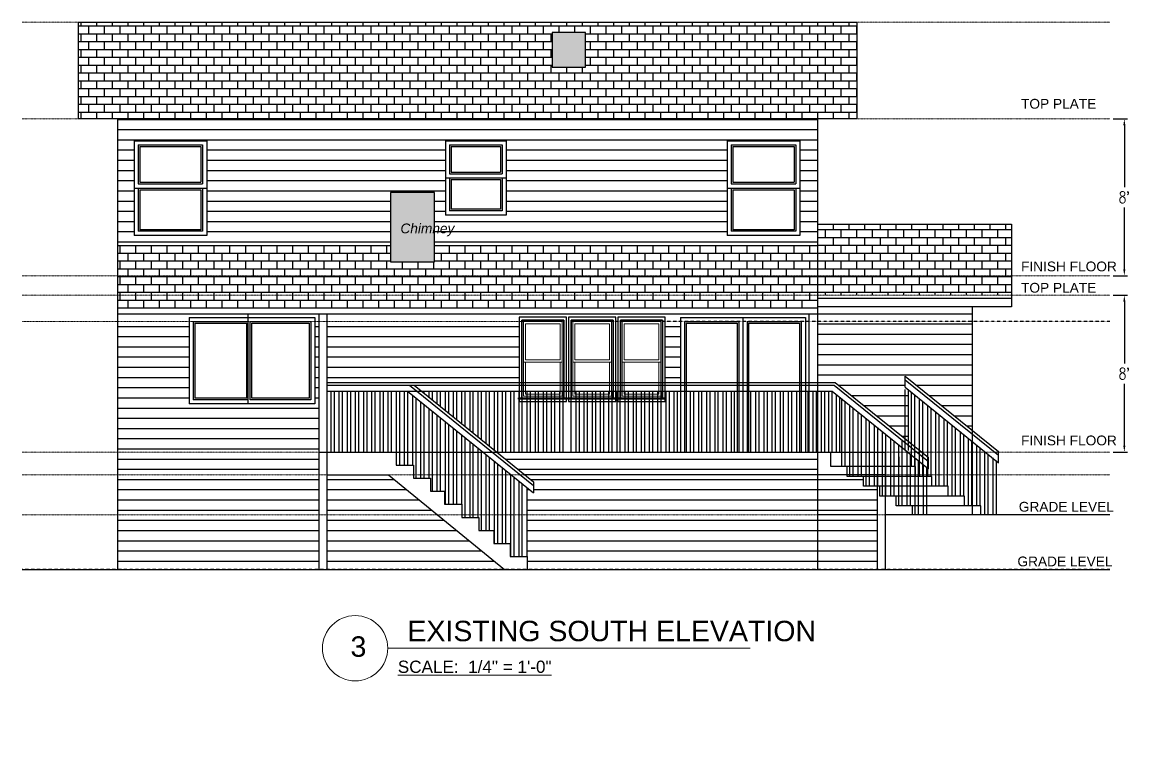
# Model space of a CAD drawing. Header units: inches. Extents: x 7651 to 43489, y -26 to 4346.
# Drawn here: x 7690 to 8369, y 421 to 868 of the extents above; entities that cross this region are included whole.
import ezdxf

# ---------------------------------------------------------------- set-up
doc = ezdxf.new("R2010")
doc.units = ezdxf.units.IN
doc.header["$LTSCALE"] = 0.5
doc.header["$MEASUREMENT"] = 0
doc.linetypes.add('BORDER2', pattern=[0.875, 0.25, -0.125, 0.25, -0.125, 0, -0.125])
doc.linetypes.add('Grid Line 1_2_', pattern=[0.875, 0.5, -0.125, 0.125, -0.125])
doc.layers.get('Defpoints').update_dxf_attribs({"color": 140})
doc.layers.add('A-GENM', color=13, linetype='Continuous', lineweight=9)
doc.layers.add('S-Text', color=3, linetype='Continuous', lineweight=0)
for name, color, linetype in [('PDF_I-WALL', 7, 'Continuous'), ('PDF_Layer1', 7, 'Continuous'), ('PDF_Layer2', 7, 'Continuous'), ('Title Block', 7, 'Continuous')]:
    doc.layers.add(name, color=color, linetype=linetype)
doc.styles.add('ARIAL', font='arial.ttf')
doc.styles.add('PDF Arial Italic', font='ariali.ttf')
doc.styles.get("Standard").update_dxf_attribs({"font": 'romans.shx', "width": 0.75})
doc.dimstyles.new('STANDARD$0', dxfattribs={"dimscale": 0, "dimtxt": 3, "dimasz": 4, "dimexe": 4, "dimexo": 4, "dimgap": 1, "dimtad": 1, "dimdec": 0, "dimzin": 1, "dimdsep": 46, "dimlunit": 4, "dimtxsty": 'Standard', "dimblk1": 'OBLIQUE', "dimblk2": 'OBLIQUE', "dimsah": 1, "dimcen": 0, "dimdle": 2, "dimclrd": 8, "dimclre": 8, "dimclrt": 256, "dimadec": 5, "dimazin": 0, "dimtfac": 1, "dimtdec": 0, "dimtix": 1, "dimtmove": 2, "dimatfit": 3, "dimldrblk": 'OBLIQUE', "dimfxl": 1, "dimtolj": 1, "dimtzin": 3, "dimarcsym": 0})
pattern_1 = [(0, (7.9403, -123.494), (0, 4.8), []), (90, (7.9403, -123.494), (-4.8, 4.8), [4.8, -4.8])]

# ---------------------------------------------------------------- blocks, each defined once
blk = doc.blocks.new('*D321')
at = {"layer": 'Defpoints', "color": 0, "transparency": 16777216}
for p in [(8356.48, 700.29), (8365.36, 700.29), (8356.48, 604.28)]:
    blk.add_point(p, dxfattribs=at)
at = {"layer": 'Title Block', "color": 3, "lineweight": -2, "transparency": 16777216}
for p, q in [((8358.48, 700.29), (8367.36, 700.29)), ((8365.36, 696.29), (8365.36, 658.45)), ((8365.36, 608.28), (8365.36, 646.12)), ((8358.48, 604.28), (8367.36, 604.28))]:
    blk.add_line(p, q, dxfattribs=at)
at = {"layer": 'Title Block', "color": 3, "transparency": 16777216}
for points in [[(8364.69, 696.29), (8366.02, 696.29), (8365.36, 700.29)], [(8364.69, 608.28), (8366.02, 608.28), (8365.36, 604.28)]]:
    blk.add_solid(points, dxfattribs=at)
at = {"layer": 'Title Block', "color": 3, "transparency": 16777216, "insert": (8365.36, 652.28), "char_height": 7, "attachment_point": 5}
blk.add_mtext("\\A1;8'", dxfattribs=at)
blk = doc.blocks.new('*D322')
at = {"layer": 'Defpoints', "color": 0, "transparency": 16777216}
for p in [(8356.48, 808.29), (8365.36, 808.29), (8356.48, 712.28)]:
    blk.add_point(p, dxfattribs=at)
at = {"layer": 'Title Block', "color": 3, "lineweight": -2, "transparency": 16777216}
for p, q in [((8358.48, 808.29), (8367.36, 808.29)), ((8365.36, 804.29), (8365.36, 766.45)), ((8365.36, 716.28), (8365.36, 754.12)), ((8358.48, 712.28), (8367.36, 712.28))]:
    blk.add_line(p, q, dxfattribs=at)
at = {"layer": 'Title Block', "color": 3, "transparency": 16777216}
for points in [[(8364.69, 804.29), (8366.02, 804.29), (8365.36, 808.29)], [(8364.69, 716.28), (8366.02, 716.28), (8365.36, 712.28)]]:
    blk.add_solid(points, dxfattribs=at)
at = {"layer": 'Title Block', "color": 3, "transparency": 16777216, "insert": (8365.36, 760.29), "char_height": 7, "attachment_point": 5}
blk.add_mtext("\\A1;8'", dxfattribs=at)

msp = doc.modelspace()

# ---------------------------------------------------------------- hatches: boundary and pattern name
h = msp.add_hatch()
h.set_pattern_fill('AR-B816', color=198, scale=0.6)
h.set_pattern_definition(pattern_1)
h.paths.add_polyline_path([(8201.58, 808.29), (8201.58, 867.55), (7724.77, 867.55), (7724.77, 808.29)])
h.paths.add_polyline_path([(8014.89, 840.04), (8014.89, 861.31), (8035.32, 861.31), (8035.32, 840.04)], flags=16)
h = msp.add_hatch()
h.set_pattern_fill('AR-B816C', color=247, scale=0.4)
h.paths.add_polyline_path([(7942.87, 763.26), (7915.77, 763.26), (7915.77, 720.81), (7942.87, 720.81)])
h.paths.add_polyline_path([(8035.32, 861.31), (8014.89, 861.31), (8014.89, 840.04), (8035.32, 840.04)])
h.paths.add_polyline_path([(7967.44, 333.09), (7947.16, 333.09), (7947.16, 321.89), (7967.44, 321.89)])
h.paths.add_polyline_path([(7919.67, 734.87), (7956.25, 734.87), (7956.25, 747.23), (7919.67, 747.23)], flags=9)
h = msp.add_hatch()
h.set_pattern_fill('ANSI31', scale=50, angle=135)
h.set_pattern_definition([(180, (-27507.525, -241.984), (-4e-16, -6.25), [])])
h.paths.add_polyline_path([(7803.26, 794.96), (7803.26, 736.98), (7758.76, 736.98), (7758.76, 794.96)], flags=16)
h.paths.add_polyline_path([(7800.75, 792.45), (7800.75, 739.49), (7761.27, 739.49), (7761.27, 792.45)], flags=0)
h.paths.add_polyline_path([(7799.75, 791.45), (7799.75, 740.48), (7762.27, 740.48), (7762.27, 791.45)], flags=0)
h.paths.add_polyline_path([(7986.79, 749.45), (7949.55, 749.45), (7949.55, 794.96), (7986.79, 794.96)], flags=16)
h.paths.add_polyline_path([(7984.28, 751.96), (7952.06, 751.96), (7952.06, 792.45), (7984.28, 792.45)], flags=0)
h.paths.add_polyline_path([(7983.28, 752.96), (7953.06, 752.96), (7953.06, 791.45), (7983.28, 791.45)], flags=0)
h.paths.add_polyline_path([(8166.6, 736.98), (8122.11, 736.98), (8122.11, 794.96), (8166.6, 794.96)], flags=16)
h.paths.add_polyline_path([(8164.09, 739.49), (8124.62, 739.49), (8124.62, 792.45), (8164.09, 792.45)], flags=0)
h.paths.add_polyline_path([(8163.09, 740.48), (8125.61, 740.48), (8125.61, 791.45), (8163.09, 791.45)], flags=0)
h.paths.add_polyline_path([(7915.77, 730.7), (7915.77, 763.26), (7942.87, 763.26), (7942.87, 730.7), (8177.38, 730.7), (8177.38, 808.29), (7748.54, 808.29), (7748.54, 730.7)])
h = msp.add_hatch()
h.set_pattern_fill('AR-B816', color=198, scale=0.6)
h.set_pattern_definition(pattern_1)
h.paths.add_polyline_path([(8177.38, 743.79), (8177.38, 712.28), (8296.2, 712.28), (8296.2, 743.79)])
h.paths.add_polyline_path([(8296.2, 700.29), (8296.2, 712.28), (8177.38, 712.28), (8177.38, 700.29)])
h = msp.add_hatch()
h.set_pattern_fill('AR-B816', color=198, scale=0.6)
h.set_pattern_definition(pattern_1)
h.paths.add_polyline_path([(8177.38, 700.29), (8177.38, 712.28), (7748.54, 712.28), (7748.54, 700.29)])
h.paths.add_polyline_path([(8177.38, 692.51), (8177.38, 700.29), (7748.54, 700.29), (7748.54, 692.51)])
h.paths.add_polyline_path([(7942.87, 730.7), (7942.87, 720.81), (7915.77, 720.81), (7915.77, 730.7), (7748.54, 730.7), (7748.54, 712.28), (8177.38, 712.28), (8177.38, 730.7)])
h = msp.add_hatch()
h.set_pattern_fill('ANSI31', scale=50, angle=135)
h.set_pattern_definition([(180, (7.9403, -123.494), (-4e-16, -6.25), [])])
h.paths.add_polyline_path([(8272.21, 684.28), (8177.38, 684.28), (8177.38, 646.91), (8188.23, 646.91), (8232.85, 610.92), (8232.85, 642.52), (8231.05, 643.97), (8231.05, 650.78), (8272.21, 617.58)])
h.paths.add_polyline_path([(8272.21, 693.28), (8177.38, 693.28), (8177.38, 684.28), (8272.21, 684.28)])
h = msp.add_hatch()
h.set_pattern_fill('ANSI31', scale=50, angle=135)
h.paths.add_polyline_path([(7871.95, 684.28), (7869.52, 684.28), (7869.52, 633.77), (7792.52, 633.77), (7792.52, 684.28), (7748.54, 684.28), (7748.54, 604.28), (7871.95, 604.28)])
h.paths.add_polyline_path([(7994.58, 684.28), (7876.95, 684.28), (7876.95, 646.91), (7994.58, 646.91)])
h.paths.add_polyline_path([(7871.95, 590.29), (7748.54, 590.29), (7748.54, 565.79), (7871.95, 565.79)])
h.paths.add_polyline_path([(7871.95, 604.28), (7748.54, 604.28), (7748.54, 590.29), (7871.95, 590.29)])
h.paths.add_polyline_path([(7914.73, 590.29), (7876.95, 590.29), (7876.95, 565.79), (7944.73, 565.79)])
h.paths.add_polyline_path([(7944.73, 565.79), (7876.95, 565.79), (7876.95, 532.29), (7985.75, 532.29)])
h.paths.add_polyline_path([(7871.95, 565.79), (7748.54, 565.79), (7748.54, 532.29), (7871.95, 532.29)])
h.paths.add_polyline_path([(8093.48, 684.28), (8084.19, 684.28), (8084.19, 646.91), (8093.48, 646.91)])
h = msp.add_hatch()
h.set_pattern_fill('ANSI31', scale=50, angle=135)
h.paths.add_polyline_path([(8177.38, 604.28), (7980.92, 604.28), (7998.27, 590.29), (8177.38, 590.29)])
h = msp.add_hatch()
h.set_pattern_fill('ANSI31', scale=50, angle=135)
h.paths.add_polyline_path([(7998.27, 590.29), (8003.47, 586.09), (8003.47, 579.28), (7999.36, 582.6), (7999.36, 565.79), (8177.38, 565.79), (8177.38, 590.29)])
h.paths.add_polyline_path([(8177.38, 532.29), (8177.38, 565.79), (7999.36, 565.79), (7999.36, 540.28), (7999.63, 540.28), (7999.63, 532.29)])
h = msp.add_hatch()
h.set_pattern_fill('ANSI31', scale=50, angle=135)
h.paths.add_polyline_path([(8213.9, 583.34), (8205.6, 583.34), (8205.6, 589.35), (8204.11, 589.35), (8195.58, 589.35), (8195.58, 590.29), (8177.38, 590.29), (8177.38, 565.79), (8213.9, 565.79)])
h.paths.add_polyline_path([(8213.9, 565.79), (8177.38, 565.79), (8177.38, 532.29), (8213.9, 532.29)])

# ---------------------------------------------------------------- linework, layer by layer
at = {"color": 2}
for p, q in [((7748.54, 808.29), (7748.54, 532.29)), ((8177.38, 808.29), (8177.38, 532.29)), ((7758.76, 794.96), (7803.26, 794.96)), ((7758.76, 794.96), (7758.76, 736.98)), ((7803.26, 794.96), (7803.26, 736.98)), ((7949.55, 794.96), (7986.79, 794.96)), ((7949.55, 794.96), (7949.55, 749.45)), ((7986.79, 794.96), (7986.79, 749.45)), ((8122.11, 794.96), (8166.6, 794.96)), ((8122.11, 794.96), (8122.11, 736.98)), ((8122.11, 794.96), (8166.6, 794.96)), ((8122.11, 794.96), (8122.11, 736.98)), ((8166.6, 794.96), (8166.6, 736.98)), ((8166.6, 794.96), (8166.6, 736.98)), ((7761.27, 792.45), (7800.75, 792.45)), ((7761.27, 792.45), (7761.27, 768.48)), ((7762.27, 791.45), (7799.75, 791.45)), ((7762.27, 791.45), (7762.27, 769.47)), ((7799.75, 791.45), (7799.75, 769.47)), ((7800.75, 792.45), (7800.75, 768.48)), ((7952.06, 792.45), (7984.28, 792.45)), ((7952.06, 792.45), (7952.06, 774.72)), ((7953.06, 791.45), (7983.28, 791.45)), ((7953.06, 791.45), (7953.06, 775.71)), ((7983.28, 791.45), (7983.28, 775.71)), ((7984.28, 792.45), (7984.28, 774.72)), ((8124.62, 792.45), (8164.09, 792.45)), ((8124.62, 792.45), (8164.09, 792.45)), ((8124.62, 792.45), (8124.62, 768.48)), ((8125.61, 791.45), (8163.09, 791.45)), ((8125.61, 791.45), (8163.09, 791.45)), ((8125.61, 791.45), (8125.61, 769.47)), ((8163.09, 791.45), (8163.09, 769.47)), ((8164.09, 792.45), (8164.09, 768.48)), ((7952.06, 774.72), (7984.28, 774.72)), ((7953.06, 775.71), (7983.28, 775.71)), ((7761.27, 768.48), (7800.75, 768.48)), ((7762.27, 769.47), (7799.75, 769.47)), ((7949.55, 772.21), (7986.79, 772.21)), ((7952.06, 772.21), (7952.06, 751.96)), ((7953.06, 771.21), (7983.28, 771.21)), ((7953.06, 771.21), (7953.06, 752.96)), ((7983.28, 771.21), (7983.28, 752.96)), ((7984.28, 772.21), (7984.28, 751.96)), ((8124.62, 768.48), (8164.09, 768.48)), ((8125.61, 769.47), (8163.09, 769.47)), ((7758.76, 765.97), (7803.26, 765.97)), ((7761.27, 765.97), (7761.27, 739.49)), ((7762.27, 764.97), (7762.27, 740.48)), ((7762.27, 764.97), (7799.75, 764.97)), ((7799.75, 764.97), (7799.75, 740.48)), ((7800.75, 765.97), (7800.75, 739.49)), ((8122.11, 765.97), (8166.6, 765.97)), ((8124.62, 765.97), (8124.62, 739.49)), ((8125.61, 764.97), (8125.61, 740.48)), ((8125.61, 764.97), (8163.09, 764.97)), ((8163.09, 764.97), (8163.09, 740.48)), ((8164.09, 765.97), (8164.09, 739.49)), ((7986.79, 749.45), (7949.55, 749.45)), ((7984.28, 751.96), (7952.06, 751.96)), ((7983.28, 752.96), (7953.06, 752.96)), ((7799.75, 740.48), (7762.27, 740.48)), ((8163.09, 740.48), (8125.61, 740.48)), ((8163.09, 740.48), (8125.61, 740.48)), ((8177.38, 743.79), (8296.2, 743.79)), ((8296.2, 743.79), (8296.2, 693.28)), ((7803.26, 736.98), (7758.76, 736.98)), ((7800.75, 739.49), (7761.27, 739.49)), ((8166.6, 736.98), (8122.11, 736.98)), ((8166.6, 736.98), (8122.11, 736.98)), ((8164.09, 739.49), (8124.62, 739.49)), ((8164.09, 739.49), (8124.62, 739.49)), ((7748.54, 730.7), (7915.77, 730.7)), ((7942.87, 730.7), (8177.38, 730.7)), ((8296.2, 698.29), (8177.38, 698.29)), ((8296.2, 693.28), (8177.38, 693.28)), ((8272.21, 693.28), (8272.21, 565.79)), ((7748.54, 692.51), (8177.38, 692.51)), ((7748.54, 689.01), (8177.38, 689.01)), ((7792.52, 686.76), (7869.52, 686.76)), ((7792.52, 686.76), (7792.52, 633.77)), ((7828.77, 633.77), (7828.77, 689.01)), ((7869.52, 686.76), (7869.52, 633.77)), ((7871.95, 689.01), (7871.95, 532.29)), ((7876.95, 689.01), (7876.95, 532.29)), ((8093.48, 686.79), (8093.48, 633.78)), ((8093.48, 686.79), (8131.72, 686.79)), ((8093.48, 686.79), (8093.48, 604.28)), ((8131.72, 686.79), (8131.72, 604.28)), ((8131.72, 686.79), (8169.97, 686.79)), ((8131.72, 686.79), (8131.72, 604.28)), ((8169.97, 686.79), (8169.97, 604.28)), ((8172.19, 689.01), (8172.19, 604.28)), ((7795.03, 684.25), (7828.77, 684.25)), ((7795.03, 684.25), (7795.03, 636.28)), ((7796.02, 683.25), (7827.77, 683.25)), ((7796.02, 683.25), (7796.02, 637.28)), ((7827.77, 684.25), (7827.77, 684.28)), ((7827.77, 637.28), (7827.77, 683.25)), ((7829.99, 636.28), (7829.99, 684.25)), ((7829.99, 684.25), (7867.01, 684.25)), ((7831.02, 684.25), (7831.02, 684.28)), ((7831.02, 683.25), (7866.01, 683.25)), ((7831.02, 637.28), (7831.02, 683.25)), ((7866.01, 683.25), (7866.01, 637.28)), ((7867.01, 684.25), (7867.01, 636.28)), ((8095.99, 684.28), (8129.21, 684.28)), ((8095.99, 684.28), (8095.99, 604.28)), ((8096.99, 683.28), (8128.22, 683.28)), ((8096.99, 683.28), (8096.99, 604.28)), ((8128.22, 683.28), (8128.22, 604.28)), ((8129.21, 684.28), (8129.21, 604.28)), ((8134.24, 684.28), (8167.46, 684.28)), ((8134.24, 684.28), (8134.24, 604.28)), ((8135.23, 683.28), (8166.46, 683.28)), ((8135.23, 683.28), (8135.23, 604.28)), ((8166.46, 683.28), (8166.46, 604.28)), ((8167.46, 684.28), (8167.46, 604.28)), ((7876.95, 646.91), (8188.23, 646.91)), ((7876.95, 645.15), (8187.6, 645.15)), ((7927.45, 645.15), (8003.47, 583.82)), ((7930.26, 645.15), (8003.47, 586.09)), ((8187.6, 645.15), (8245.3, 598.6)), ((8188.23, 646.91), (8245.3, 600.87)), ((8231.05, 650.78), (8288.34, 604.56)), ((8231.05, 643.97), (8231.05, 650.78)), ((8231.05, 648.51), (8288.34, 602.29)), ((7876.95, 641.62), (8186.35, 641.62)), ((7926.2, 641.62), (8003.47, 579.28)), ((8186.35, 641.62), (8245.3, 594.06)), ((8231.05, 643.97), (8288.34, 597.75)), ((7869.52, 633.77), (7792.52, 633.77)), ((7828.77, 636.28), (7795.03, 636.28)), ((7827.77, 637.28), (7796.02, 637.28)), ((7827.77, 636.27), (7827.77, 636.28)), ((7867.01, 636.28), (7829.99, 636.28)), ((7866.01, 637.28), (7831.02, 637.28)), ((7831.02, 636.27), (7831.02, 636.28)), ((8288.34, 597.75), (8288.34, 604.56)), ((7871.95, 604.28), (8218.91, 604.28)), ((7919.38, 604.28), (7919.38, 596.28)), ((8185.57, 601.36), (8185.57, 604.28)), ((8185.57, 595.35), (8185.57, 601.36)), ((8218.91, 604.28), (8218.91, 595.77)), ((8218.91, 604.28), (8218.91, 532.29)), ((8227.4, 595.35), (8227.4, 601.36)), ((8245.3, 594.06), (8245.3, 600.87)), ((7919.38, 596.28), (7929.87, 596.28)), ((7929.87, 596.28), (7929.87, 588.28)), ((8195.58, 595.35), (8185.57, 595.35)), ((8237.42, 595.35), (8194.11, 595.35)), ((8195.58, 589.35), (8195.58, 595.35)), ((8237.42, 595.35), (8227.4, 595.35)), ((8237.42, 589.35), (8237.42, 595.35)), ((7876.95, 590.29), (7914.73, 590.29)), ((7914.73, 590.29), (7985.75, 532.29)), ((7929.87, 588.28), (7940.36, 588.28)), ((7940.36, 588.28), (7940.36, 580.28)), ((8218.91, 590.29), (7997.9, 590.29)), ((8003.47, 586.09), (8003.47, 579.28)), ((8205.6, 589.35), (8195.58, 589.35)), ((8237.42, 589.35), (8204.11, 589.35)), ((8205.6, 583.34), (8205.6, 589.35)), ((8218.91, 590.29), (8213.9, 590.29)), ((8213.9, 590.29), (8213.9, 532.29)), ((8247.43, 589.35), (8237.42, 589.35)), ((8247.43, 583.34), (8247.43, 589.35)), ((7940.36, 580.28), (7948.98, 580.28)), ((7948.98, 580.28), (7948.98, 572.28)), ((8215.61, 583.34), (8205.6, 583.34)), ((8215.61, 577.33), (8215.61, 583.34)), ((8247.43, 583.34), (8215.61, 583.34)), ((8225.62, 577.33), (8215.61, 577.33)), ((8257.44, 577.33), (8224.11, 577.33)), ((8225.62, 571.32), (8225.62, 577.33)), ((8257.44, 583.34), (8247.43, 583.34)), ((8257.44, 577.33), (8257.44, 583.34)), ((8267.45, 577.33), (8257.44, 577.33)), ((8267.45, 571.32), (8267.45, 577.33)), ((7948.98, 572.28), (7959.47, 572.28)), ((7959.47, 572.28), (7959.47, 564.28)), ((8235.62, 571.32), (8225.62, 571.32)), ((8235.62, 565.79), (8235.62, 571.32)), ((8267.45, 571.32), (8235.62, 571.32)), ((8277.45, 571.32), (8267.45, 571.32)), ((8277.45, 565.79), (8277.45, 571.32)), ((7959.47, 564.28), (7969.96, 564.28)), ((7969.96, 564.28), (7969.96, 556.28)), ((8213.9, 565.79), (8177.38, 565.79)), ((8356.48, 565.79), (8218.91, 565.79)), ((7969.96, 556.28), (7979.14, 556.28)), ((7979.14, 556.28), (7979.14, 548.28)), ((7979.14, 548.28), (7989.14, 548.28)), ((7989.14, 548.28), (7989.14, 540.28)), ((7989.14, 540.28), (7999.63, 540.28)), ((7999.63, 540.28), (7999.63, 532.29)), ((7690.24, 532.29), (8356.48, 532.29))]:
    msp.add_line(p, q, dxfattribs=at)
at = {"color": 241, "linetype": 'BORDER2'}
for p, q in [((8356.48, 684.28), (8026.63, 684.28)), ((8356.48, 532.29), (7690.24, 532.29))]:
    msp.add_line(p, q, dxfattribs=at)
at = {"color": 233}
for p, q in [((7879.29, 641.62), (7879.29, 604.28)), ((7881.31, 641.62), (7881.31, 604.28)), ((7884.3, 641.62), (7884.3, 604.28)), ((7886.32, 641.62), (7886.32, 604.28)), ((7889.31, 641.62), (7889.31, 604.28)), ((7891.33, 641.62), (7891.33, 604.28)), ((7894.3, 641.62), (7894.3, 604.28)), ((7896.32, 641.62), (7896.32, 604.28)), ((7899.3, 641.62), (7899.3, 604.28)), ((7899.3, 641.62), (7899.3, 604.28)), ((7901.33, 641.62), (7901.33, 604.28)), ((7901.33, 641.62), (7901.33, 604.28)), ((7904.31, 641.62), (7904.31, 604.28)), ((7906.34, 641.62), (7906.34, 604.28)), ((7909.3, 641.62), (7909.3, 604.28)), ((7911.33, 641.62), (7911.33, 604.28)), ((7914.31, 641.62), (7914.31, 604.28)), ((7916.34, 641.62), (7916.34, 604.28)), ((7919.32, 641.62), (7919.32, 604.28)), ((7921.35, 641.62), (7921.35, 596.28)), ((7924.31, 641.62), (7924.31, 596.28)), ((7926.34, 641.62), (7926.34, 596.28)), ((7929.32, 639.1), (7929.32, 596.28)), ((7936.36, 641.62), (7936.36, 640.23)), ((7939.32, 641.62), (7939.32, 637.84)), ((7941.35, 641.62), (7941.35, 636.2)), ((7944.33, 641.62), (7944.33, 633.8)), ((7944.33, 641.62), (7944.33, 633.8)), ((7946.36, 641.62), (7946.36, 632.16)), ((7946.36, 641.62), (7946.36, 632.16)), ((7949.34, 641.62), (7949.34, 629.76)), ((7951.37, 641.62), (7951.37, 628.12)), ((7954.33, 641.62), (7954.33, 625.73)), ((7956.36, 641.62), (7956.36, 624.1)), ((7959.34, 641.62), (7959.34, 621.69)), ((7961.37, 641.62), (7961.37, 620.06)), ((7964.35, 641.62), (7964.35, 617.65)), ((7966.38, 641.62), (7966.38, 616.01)), ((7969.34, 641.62), (7969.34, 613.62)), ((7971.37, 641.62), (7971.37, 611.99)), ((7974.35, 641.62), (7974.35, 609.58)), ((7976.38, 641.62), (7976.38, 607.95)), ((7979.36, 641.62), (7979.36, 605.54)), ((7981.38, 641.62), (7981.38, 604.28)), ((7984.35, 641.62), (7984.35, 604.28)), ((7986.37, 641.62), (7986.37, 604.28)), ((7989.36, 641.62), (7989.36, 604.28)), ((7989.36, 641.62), (7989.36, 604.28)), ((7991.38, 641.62), (7991.38, 604.28)), ((7991.38, 641.62), (7991.38, 604.28)), ((7994.37, 641.62), (7994.37, 604.28)), ((7996.39, 641.62), (7996.39, 604.28)), ((7999.36, 641.62), (7999.36, 604.28)), ((8001.38, 641.62), (8001.38, 604.28)), ((8004.37, 641.62), (8004.37, 604.28)), ((8006.39, 641.62), (8006.39, 604.28)), ((8009.37, 641.62), (8009.37, 604.28)), ((8011.4, 641.62), (8011.4, 604.28)), ((8014.36, 641.62), (8014.36, 604.28)), ((8016.39, 641.62), (8016.39, 604.28)), ((8019.37, 641.62), (8019.37, 604.28)), ((8021.4, 641.62), (8021.4, 604.28)), ((8026.41, 641.62), (8026.41, 604.28)), ((8029.37, 641.62), (8029.37, 604.28)), ((8031.4, 641.62), (8031.4, 604.28)), ((8034.38, 641.62), (8034.38, 604.28)), ((8034.38, 641.62), (8034.38, 604.28)), ((8036.41, 641.62), (8036.41, 604.28)), ((8036.41, 641.62), (8036.41, 604.28)), ((8039.39, 641.62), (8039.39, 604.28)), ((8041.42, 641.62), (8041.42, 604.28)), ((8044.38, 641.62), (8044.38, 604.28)), ((8046.41, 641.62), (8046.41, 604.28)), ((8049.39, 641.62), (8049.39, 604.28)), ((8051.42, 641.62), (8051.42, 604.28)), ((8054.4, 641.62), (8054.4, 604.28)), ((8056.43, 641.62), (8056.43, 604.28)), ((8059.39, 641.62), (8059.39, 604.28)), ((8061.42, 641.62), (8061.42, 604.28)), ((8064.4, 641.62), (8064.4, 604.28)), ((8066.43, 641.62), (8066.43, 604.28)), ((8069.41, 641.62), (8069.41, 604.28)), ((8071.44, 641.62), (8071.44, 604.28)), ((8074.4, 641.62), (8074.4, 604.28)), ((8076.43, 641.62), (8076.43, 604.28)), ((8079.41, 641.62), (8079.41, 604.28)), ((8079.41, 641.62), (8079.41, 604.28)), ((8081.44, 641.62), (8081.44, 604.28)), ((8081.44, 641.62), (8081.44, 604.28)), ((8084.42, 641.62), (8084.42, 604.28)), ((8086.45, 641.62), (8086.45, 604.28)), ((8089.41, 641.62), (8089.41, 604.28)), ((8091.44, 641.62), (8091.44, 604.28)), ((8099.43, 641.62), (8099.43, 604.28)), ((8101.45, 641.62), (8101.45, 604.28)), ((8104.42, 641.62), (8104.42, 604.28)), ((8106.44, 641.62), (8106.44, 604.28)), ((8109.43, 641.62), (8109.43, 604.28)), ((8111.45, 641.62), (8111.45, 604.28)), ((8114.44, 641.62), (8114.44, 604.28)), ((8116.46, 641.62), (8116.46, 604.28)), ((8119.43, 641.62), (8119.43, 604.28)), ((8121.45, 641.62), (8121.45, 604.28)), ((8124.43, 641.62), (8124.43, 604.28)), ((8124.43, 641.62), (8124.43, 604.28)), ((8126.46, 641.62), (8126.46, 604.28)), ((8126.46, 641.62), (8126.46, 604.28)), ((8136.46, 641.62), (8136.46, 604.28)), ((8139.44, 641.62), (8139.44, 604.28)), ((8141.47, 641.62), (8141.47, 604.28)), ((8144.45, 641.62), (8144.45, 604.28)), ((8146.48, 641.62), (8146.48, 604.28)), ((8149.44, 641.62), (8149.44, 604.28)), ((8151.47, 641.62), (8151.47, 604.28)), ((8154.45, 641.62), (8154.45, 604.28)), ((8156.48, 641.62), (8156.48, 604.28)), ((8159.46, 641.62), (8159.46, 604.28)), ((8161.49, 641.62), (8161.49, 604.28)), ((8164.45, 641.62), (8164.45, 604.28)), ((8166.48, 641.62), (8166.48, 604.28)), ((8171.49, 641.31), (8171.49, 603.98)), ((8174.47, 641.62), (8174.47, 604.28)), ((8176.5, 641.62), (8176.5, 604.28)), ((8179.69, 641.62), (8179.69, 604.28)), ((8181.71, 641.62), (8181.71, 604.28)), ((8184.14, 641.62), (8184.14, 604.28)), ((8186.17, 641.62), (8186.17, 604.28)), ((8188.9, 639.56), (8188.9, 604.28)), ((8230.82, 642.52), (8230.82, 605.18)), ((8232.85, 642.52), (8232.85, 605.18)), ((8234.72, 641.01), (8234.72, 595.35)), ((8236.74, 639.38), (8236.74, 595.35)), ((7931.35, 637.46), (7931.35, 588.28)), ((7934.33, 635.06), (7934.33, 588.28)), ((7936.36, 633.42), (7936.36, 588.28)), ((8190.93, 637.93), (8190.93, 604.28)), ((8192.08, 636.99), (8192.08, 595.35)), ((8194.11, 635.36), (8194.11, 595.35)), ((8197.07, 632.97), (8197.07, 589.35)), ((8239.71, 636.99), (8239.71, 589.35)), ((8241.73, 635.35), (8241.73, 589.35)), ((8244.71, 632.95), (8244.71, 589.35)), ((8244.71, 632.95), (8244.71, 589.35)), ((7939.32, 631.03), (7939.32, 588.28)), ((7941.35, 629.4), (7941.35, 580.28)), ((7944.33, 626.99), (7944.33, 604.28)), ((7944.33, 626.99), (7944.33, 580.28)), ((7946.36, 625.36), (7946.36, 604.28)), ((7946.36, 625.36), (7946.36, 580.28)), ((8199.1, 631.33), (8199.1, 589.35)), ((8202.08, 628.93), (8202.08, 589.35)), ((8202.08, 628.93), (8202.08, 589.35)), ((8204.11, 627.29), (8204.11, 589.35)), ((8204.11, 627.29), (8204.11, 589.35)), ((8207.09, 624.89), (8207.09, 583.34)), ((8246.74, 631.31), (8246.74, 589.35)), ((8246.74, 631.31), (8246.74, 589.35)), ((8249.72, 628.9), (8249.72, 583.34)), ((8251.75, 627.27), (8251.75, 583.34)), ((8254.71, 624.88), (8254.71, 583.34)), ((7949.34, 622.95), (7949.34, 572.28)), ((7951.37, 621.31), (7951.37, 572.28)), ((7954.33, 618.92), (7954.33, 572.28)), ((8209.12, 623.25), (8209.12, 583.34)), ((8212.08, 620.86), (8212.08, 583.34)), ((8214.11, 619.23), (8214.11, 583.34)), ((8256.74, 623.24), (8256.74, 583.34)), ((8259.72, 620.84), (8259.72, 608.61)), ((8259.72, 620.84), (8259.72, 577.33)), ((8261.75, 619.2), (8261.75, 608.61)), ((8261.75, 619.2), (8261.75, 577.33)), ((7956.36, 617.29), (7956.36, 572.28)), ((7959.34, 614.88), (7959.34, 572.28)), ((7961.37, 613.25), (7961.37, 564.28)), ((8217.09, 616.82), (8217.09, 608.61)), ((8217.09, 616.82), (8217.09, 577.33)), ((8219.12, 615.18), (8219.12, 608.61)), ((8219.12, 615.18), (8219.12, 577.33)), ((8222.08, 612.79), (8222.08, 577.33)), ((8264.71, 616.81), (8264.71, 577.33)), ((8264.73, 616.8), (8264.73, 608.61)), ((8266.74, 615.18), (8266.74, 577.33)), ((8266.76, 615.16), (8266.76, 608.61)), ((8269.72, 612.77), (8269.72, 571.32)), ((8269.72, 612.77), (8269.72, 571.32)), ((7964.35, 610.84), (7964.35, 564.28)), ((7966.38, 609.21), (7966.38, 564.28)), ((7969.34, 606.82), (7969.34, 564.28)), ((7971.37, 605.18), (7971.37, 556.28)), ((8224.11, 611.16), (8224.11, 577.33)), ((8227.09, 608.75), (8227.09, 571.32)), ((8227.09, 608.75), (8227.09, 571.32)), ((8229.12, 611.14), (8229.12, 571.32)), ((8229.12, 607.12), (8229.12, 571.32)), ((8232.1, 604.71), (8232.1, 571.32)), ((8271.75, 611.14), (8271.75, 571.32)), ((8271.75, 611.14), (8271.75, 571.32)), ((8274.73, 608.73), (8274.73, 571.32)), ((8276.76, 607.09), (8276.76, 571.32)), ((8279.72, 604.7), (8279.72, 565.79)), ((7974.35, 602.78), (7974.35, 556.28)), ((7976.38, 601.14), (7976.38, 556.28)), ((7979.36, 598.74), (7979.36, 548.28)), ((8234.13, 603.08), (8234.13, 571.32)), ((8237.09, 600.69), (8237.09, 565.79)), ((8239.12, 599.05), (8239.12, 565.79)), ((8281.75, 603.15), (8281.75, 565.79)), ((8284.73, 600.66), (8284.73, 565.79)), ((8286.76, 599.03), (8286.76, 565.79)), ((7981.38, 597.1), (7981.38, 548.28)), ((7984.35, 594.71), (7984.35, 548.28)), ((7986.37, 593.07), (7986.37, 548.28)), ((8242.1, 596.65), (8242.1, 565.79)), ((8244.13, 595.01), (8244.13, 565.79)), ((7989.36, 590.67), (7989.36, 540.28)), ((7991.38, 589.03), (7991.38, 540.28)), ((7994.37, 586.63), (7994.37, 540.28)), ((7996.39, 584.99), (7996.39, 540.28)), ((7999.36, 582.6), (7999.36, 540.28))]:
    msp.add_line(p, q, dxfattribs=at)
at = {"color": 2}
msp.add_lwpolyline([(7724.77, 867.55), (8201.58, 867.55), (8201.58, 808.29), (7724.77, 808.29)], close=True, dxfattribs=at)
at = {"layer": 'A-GENM', "linetype": 'Grid Line 1_2_'}
for p, q in [((8356.48, 867.55), (7690.24, 867.55)), ((8356.48, 808.29), (7690.24, 808.29)), ((8356.48, 712.28), (7690.24, 712.28)), ((8356.48, 700.29), (7690.24, 700.29)), ((8021.63, 684.28), (7690.24, 684.28)), ((8356.48, 604.28), (7690.24, 604.28)), ((8356.48, 590.29), (7690.24, 590.29)), ((8356.48, 565.79), (7690.24, 565.79))]:
    msp.add_line(p, q, dxfattribs=at)
at = {"layer": 'PDF_I-WALL', "lineweight": 30}
for points in [[(8014.89, 840.04), (8035.32, 840.04), (8035.32, 861.31), (8014.89, 861.31)], [(7915.77, 720.81), (7942.87, 720.81), (7942.87, 763.26), (7915.77, 763.26)]]:
    msp.add_lwpolyline(points, close=True, dxfattribs=at)
at = {"layer": 'PDF_Layer1', "color": 2, "lineweight": 20}
for points in [[(7997.24, 684.21), (7997.24, 638.47), (8021.08, 638.47), (8021.08, 684.21)], [(7998.57, 682.88), (7998.57, 660.67), (8019.75, 660.67), (8019.75, 682.88)], [(8027.5, 684.21), (8027.5, 638.47), (8051.28, 638.47), (8051.28, 684.21)], [(8028.83, 682.88), (8028.83, 660.67), (8049.94, 660.67), (8049.94, 682.88)], [(8057.69, 684.21), (8057.69, 638.47), (8081.53, 638.47), (8081.53, 684.21)], [(8059.02, 682.88), (8059.02, 660.67), (8080.2, 660.67), (8080.2, 682.88)]]:
    msp.add_lwpolyline(points, close=True, dxfattribs=at)
for points in [[(7999.12, 684.21), (8021.08, 684.21), (8021.08, 638.89)], [(8021.08, 659.34), (7997.24, 659.34)], [(7998.57, 659.34), (7998.57, 639.8), (8019.75, 639.8), (8019.75, 659.34)], [(8051.28, 659.34), (8027.5, 659.34)], [(8028.83, 659.34), (8028.83, 639.8), (8049.94, 639.8), (8049.94, 659.34)], [(8081.53, 659.34), (8057.69, 659.34)], [(8059.02, 659.34), (8059.02, 639.8), (8080.2, 639.8), (8080.2, 659.34)]]:
    msp.add_lwpolyline(points, dxfattribs=at)
at = {"layer": 'PDF_Layer2', "color": 2, "lineweight": 30}
for points in [[(8023.68, 637.44), (8023.68, 686.81), (7994.58, 686.81), (7994.58, 637.44)], [(8053.94, 637.44), (8053.94, 686.81), (8024.83, 686.81), (8024.83, 637.44)], [(8084.19, 637.44), (8084.19, 686.81), (8055.09, 686.81), (8055.09, 637.44)], [(7994.58, 636.59), (7994.58, 635.2), (8023.68, 635.2), (8023.68, 636.59)], [(8024.83, 636.59), (8024.83, 635.2), (8053.94, 635.2), (8053.94, 636.59)], [(8055.09, 636.59), (8055.09, 635.2), (8084.19, 635.2), (8084.19, 636.59)]]:
    msp.add_lwpolyline(points, dxfattribs=at)
for points in [[(8021.99, 637.44), (8021.99, 685.12), (7996.33, 685.12), (7996.33, 637.44), (7996.33, 685.12), (8021.99, 685.12)], [(8052.24, 637.44), (8052.24, 685.12), (8026.53, 685.12), (8026.53, 637.44), (8026.53, 685.12), (8052.24, 685.12)], [(8082.5, 637.44), (8082.5, 685.12), (8056.78, 685.12), (8056.78, 637.44), (8056.78, 685.12), (8082.5, 685.12)], [(8024.11, 637.44), (8024.11, 636.59), (7994.22, 636.59), (7994.22, 637.44)], [(8054.3, 637.44), (8054.3, 636.59), (8024.47, 636.59), (8024.47, 637.44)], [(8084.56, 637.44), (8084.56, 636.59), (8054.72, 636.59), (8054.72, 637.44)]]:
    msp.add_lwpolyline(points, close=True, dxfattribs=at)
at = {"layer": 'S-Text'}
msp.add_line((7914.2, 484.16), (8136.21, 484.16), dxfattribs=at)
msp.add_circle((7894.2, 484.16), 20, dxfattribs=at)

# ---------------------------------------------------------------- texts
at = {"layer": 'A-GENM', "linetype": 'Grid Line 1_2_', "char_height": 6, "width": 133.926, "attachment_point": 1, "style": 'ARIAL'}
for s, insert in [('TOP PLATE', (8302.09, 820.57)), ('FINISH FLOOR', (8302.09, 720.96)), ('TOP PLATE', (8302.09, 707.9)), ('FINISH FLOOR', (8302.09, 614.4)), ('GRADE LEVEL', (8300.71, 573.79)), ('GRADE LEVEL', (8299.88, 540.3))]:
    msp.add_mtext(s, dxfattribs=dict(at, insert=insert))
at = {"layer": 'S-Text', "insert": (7921.93, 744.25), "char_height": 6, "width": 294.306, "attachment_point": 1, "style": 'PDF Arial Italic'}
msp.add_mtext('Chimney', dxfattribs=at)
at = {"layer": 'S-Text', "attachment_point": 1, "style": 'ARIAL'}
for s, width, insert, char_height in [('EXISTING SOUTH ELEVATION', 352.8487, (7926.22, 500.95), 12.5), ('3', 352.8487, (7891.36, 491.42), 12.5), ('\\A1;{\\LSCALE:  1/4" = 1\'-0"}', 247.2622, (7920.34, 476.55), 7.5)]:
    msp.add_mtext_dynamic_manual_height_columns(s, width=width, gutter_width=5, heights=[0], dxfattribs=dict(at, insert=insert, char_height=char_height))

# ---------------------------------------------------------------- dimensions: what is measured, and where the dimension line sits
at = {"layer": 'Title Block'}
for base, p1, p2, picture, middle in [((8365.36, 808.29), (8356.48, 712.28), (8356.48, 808.29), '*D322', (8365.36, 760.29)), ((8365.36, 700.29), (8356.48, 604.28), (8356.48, 700.29), '*D321', (8365.36, 652.28))]:
    dim = msp.add_linear_dim(base=base, p1=p1, p2=p2, angle=90, dimstyle='STANDARD$0', override={"dimscale": 1, "dimtxt": 7, "dimexe": 2, "dimexo": 2, "dimgap": 2, "dimtad": 0, "dimtih": 1, "dimtoh": 1, "dimzin": 0, "dimsah": 0, "dimcen": 0.09, "dimdle": 0, "dimclrd": 3, "dimclre": 3, "dimclrt": 3}, dxfattribs=at)
    dim.commit()
    dim.dimension.update_dxf_attribs({"geometry": picture, "text_midpoint": middle})

doc.saveas('drawing.dxf')
